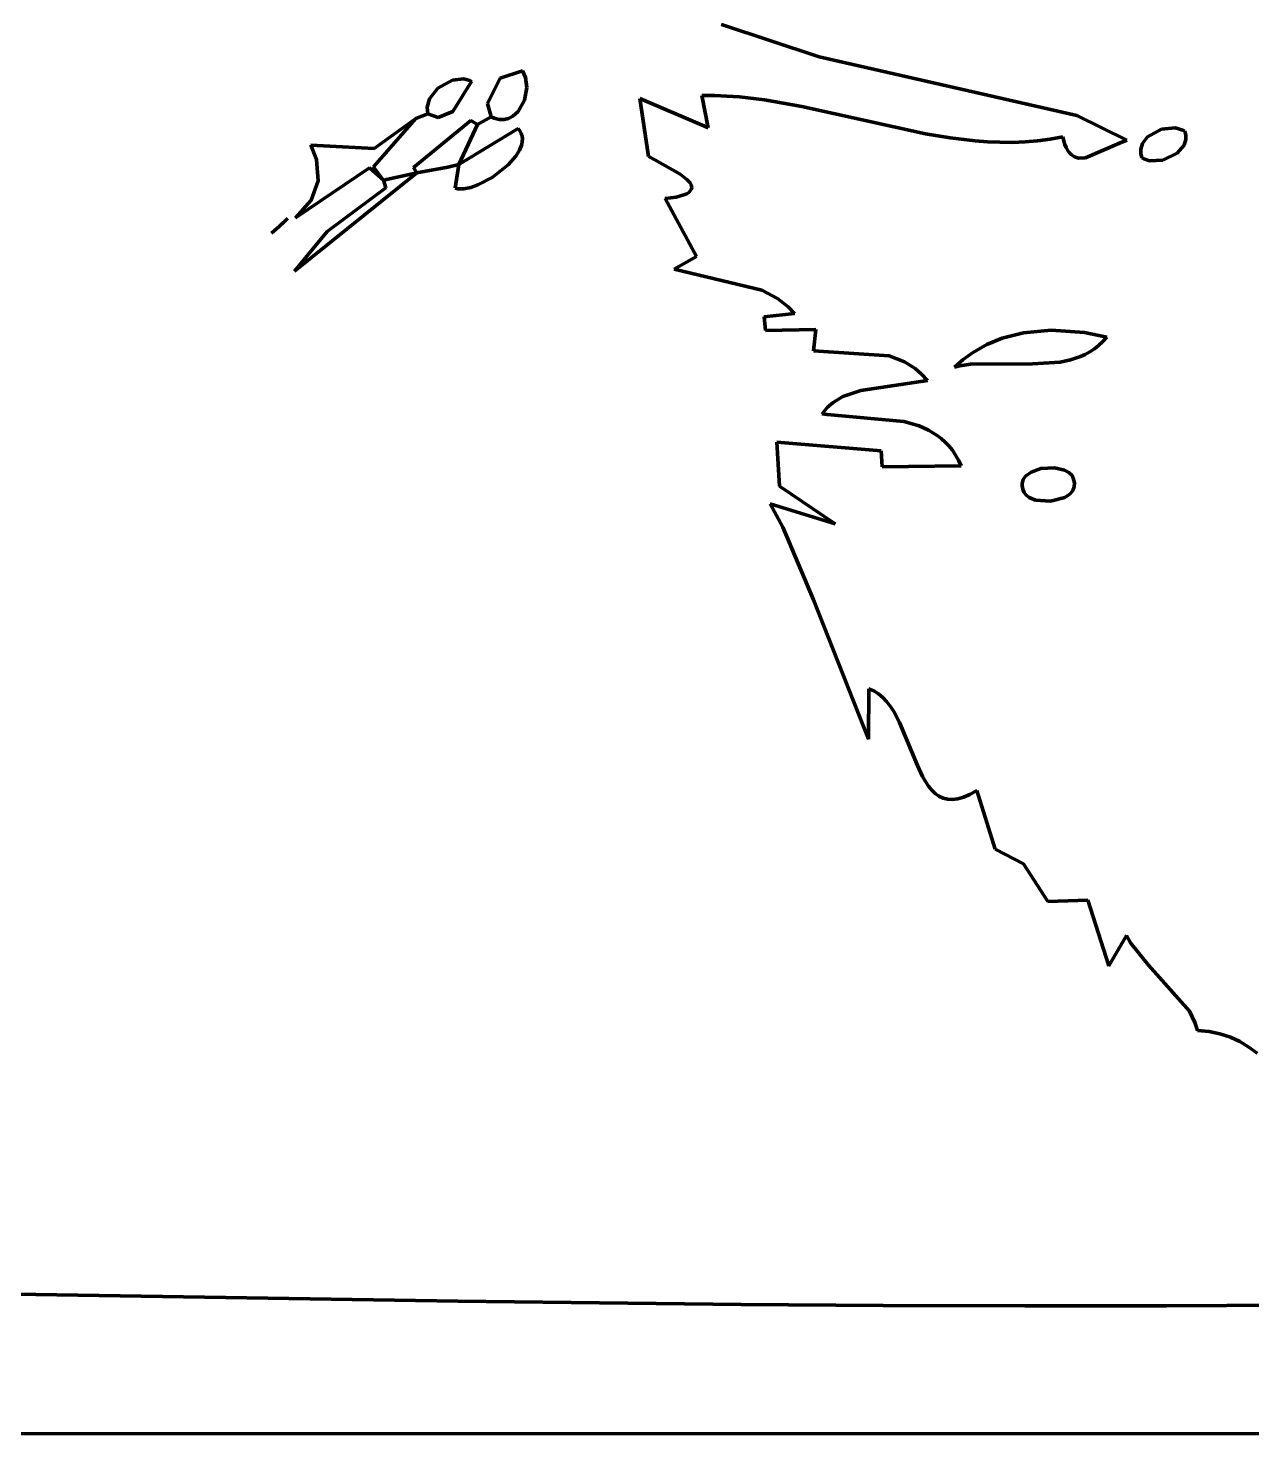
# Model space of a CAD drawing. Header units: millimetres. Extents: x 0 to 9.3, y 0 to 12.
# Drawn here: x 2.414 to 3.441, y 0 to 1.18 of the extents above; entities that cross this region are included whole.
import ezdxf

# ---------------------------------------------------------------- set-up
doc = ezdxf.new("R2010")
doc.units = ezdxf.units.MM
doc.layers.add('color#000000ff', color=7, linetype='CONTINUOUS', lineweight=100)
doc.layers.add('color#ffffffff', color=7, linetype='CONTINUOUS', lineweight=100)

msp = doc.modelspace()

# ---------------------------------------------------------------- linework, layer by layer
at = {"layer": 'color#000000ff'}
for p, q in [((2.996, 1.1831), (3.078, 1.1561)), ((3.078, 1.1561), (3.2944, 1.1069)), ((2.7701, 1.1364), (2.758, 1.1298)), ((2.7794, 1.1375), (2.7701, 1.1364)), ((2.7706, 1.1103), (2.7863, 1.1355)), ((2.7847, 1.1362), (2.7794, 1.1375)), ((2.7863, 1.1355), (2.7847, 1.1362)), ((2.8103, 1.1382), (2.7997, 1.1168)), ((2.8289, 1.1442), (2.8103, 1.1382)), ((2.8316, 1.1387), (2.8289, 1.1442)), ((2.8327, 1.1303), (2.8316, 1.1387)), ((2.758, 1.1298), (2.7509, 1.1207)), ((2.8306, 1.1196), (2.8327, 1.1303)), ((2.9902, 1.1236), (2.9796, 1.1236)), ((2.9796, 1.1236), (2.985, 1.0964)), ((3.0007, 1.1231), (2.9902, 1.1236)), ((3.0112, 1.1224), (3.0007, 1.1231)), ((3.0322, 1.12), (3.0112, 1.1224)), ((2.7509, 1.1207), (2.749, 1.1137)), ((2.749, 1.1137), (2.7495, 1.1082)), ((2.7581, 1.1053), (2.7706, 1.1103)), ((2.7997, 1.1168), (2.8028, 1.1057)), ((2.8208, 1.1062), (2.8253, 1.1103)), ((2.8253, 1.1103), (2.8306, 1.1196)), ((2.9819, 1.0978), (2.9275, 1.1211)), ((2.9275, 1.1211), (2.9348, 1.0724)), ((3.0635, 1.1145), (3.0322, 1.12)), ((3.1673, 1.0915), (3.0635, 1.1145)), ((2.7039, 1.0637), (2.7395, 1.1043)), ((2.7395, 1.1043), (2.7044, 1.0791)), ((2.7856, 1.1026), (2.7375, 1.0632)), ((2.7395, 1.1043), (2.7495, 1.1082)), ((2.7495, 1.1082), (2.7395, 1.1043)), ((2.7495, 1.1082), (2.7581, 1.1053)), ((2.7756, 1.0657), (2.7913, 1.0992)), ((2.7913, 1.0992), (2.7856, 1.1026)), ((2.7913, 1.0992), (2.8028, 1.1057)), ((2.8028, 1.1057), (2.7913, 1.0992)), ((2.8028, 1.1057), (2.8051, 1.1047)), ((2.8051, 1.1047), (2.8094, 1.1035)), ((2.8094, 1.1035), (2.8135, 1.1035)), ((2.8135, 1.1035), (2.8173, 1.1044)), ((2.8173, 1.1044), (2.8208, 1.1062)), ((2.985, 1.0964), (2.9819, 1.0978)), ((3.2944, 1.1069), (3.3365, 1.0862)), ((2.8254, 1.0958), (2.7756, 1.0657)), ((2.8269, 1.0939), (2.8254, 1.0958)), ((2.828, 1.0918), (2.8269, 1.0939)), ((2.8287, 1.0896), (2.828, 1.0918)), ((2.829, 1.0874), (2.8287, 1.0896)), ((2.8288, 1.085), (2.829, 1.0874)), ((3.1881, 1.088), (3.1673, 1.0915)), ((3.209, 1.0855), (3.1881, 1.088)), ((3.2721, 1.0869), (3.2615, 1.0856)), ((3.2828, 1.0888), (3.2721, 1.0869)), ((3.2836, 1.0854), (3.2828, 1.0888)), ((3.3365, 1.0862), (3.3302, 1.0835)), ((3.3495, 1.0833), (3.3539, 1.0889)), ((3.3539, 1.0889), (3.3656, 1.0954)), ((3.3656, 1.0954), (3.377, 1.0966)), ((3.377, 1.0966), (3.3836, 1.0946)), ((3.3836, 1.0946), (3.3851, 1.0937)), ((3.386, 1.0868), (3.3845, 1.082)), ((3.3851, 1.0937), (3.386, 1.0902)), ((3.386, 1.0902), (3.386, 1.0868)), ((2.7044, 1.0791), (2.6513, 1.0819)), ((2.6513, 1.0819), (2.6559, 1.0699)), ((2.8234, 1.0728), (2.8265, 1.0777)), ((2.8265, 1.0777), (2.8284, 1.0826)), ((2.8284, 1.0826), (2.8288, 1.085)), ((3.2194, 1.0848), (3.209, 1.0855)), ((3.2299, 1.0844), (3.2194, 1.0848)), ((3.2404, 1.0843), (3.2299, 1.0844)), ((3.251, 1.0847), (3.2404, 1.0843)), ((3.2615, 1.0856), (3.251, 1.0847)), ((3.2845, 1.0825), (3.2836, 1.0854)), ((3.2855, 1.0799), (3.2845, 1.0825)), ((3.2867, 1.0777), (3.2855, 1.0799)), ((3.288, 1.0759), (3.2867, 1.0777)), ((3.2894, 1.0744), (3.288, 1.0759)), ((3.2926, 1.0722), (3.2894, 1.0744)), ((3.3302, 1.0835), (3.3018, 1.0712)), ((3.3481, 1.0785), (3.3495, 1.0833)), ((3.3482, 1.075), (3.3481, 1.0785)), ((3.3492, 1.0714), (3.3482, 1.075)), ((3.3788, 1.0753), (3.3666, 1.0694)), ((3.3845, 1.082), (3.3788, 1.0753)), ((2.6385, 1.0208), (2.7006, 1.0629)), ((2.6559, 1.0699), (2.6574, 1.052)), ((2.7006, 1.0629), (2.7124, 1.0525)), ((2.7124, 1.0525), (2.7039, 1.0637)), ((2.7375, 1.0632), (2.7402, 1.0587)), ((2.7402, 1.0587), (2.7662, 1.0635)), ((2.7662, 1.0635), (2.7756, 1.0657)), ((2.7756, 1.0657), (2.7724, 1.0457)), ((2.8035, 1.0548), (2.8171, 1.0655)), ((2.8171, 1.0655), (2.8234, 1.0728)), ((2.9348, 1.0724), (2.9364, 1.0716)), ((2.9364, 1.0716), (2.9402, 1.0696)), ((2.9402, 1.0696), (2.9614, 1.0576)), ((3.296, 1.0711), (3.2926, 1.0722)), ((3.3018, 1.0712), (3.296, 1.0711)), ((3.3507, 1.0705), (3.3492, 1.0714)), ((3.3555, 1.0689), (3.3507, 1.0705)), ((3.3666, 1.0694), (3.3555, 1.0689)), ((2.6375, 0.9761), (2.7402, 1.0587)), ((2.6574, 1.052), (2.6516, 1.0357)), ((2.7402, 1.0587), (2.7124, 1.0525)), ((2.7124, 1.0525), (2.7143, 1.046)), ((2.7914, 1.0485), (2.8035, 1.0548)), ((2.9614, 1.0576), (2.9671, 1.0531)), ((2.9671, 1.0531), (2.9697, 1.0502)), ((2.7143, 1.046), (2.665, 1.0095)), ((2.7724, 1.0457), (2.7747, 1.0453)), ((2.7747, 1.0453), (2.7798, 1.0454)), ((2.7798, 1.0454), (2.7855, 1.0465)), ((2.7855, 1.0465), (2.7914, 1.0485)), ((2.9616, 1.0393), (2.958, 1.0384)), ((2.9645, 1.0402), (2.9616, 1.0393)), ((2.9669, 1.0412), (2.9645, 1.0402)), ((2.9687, 1.0423), (2.9669, 1.0412)), ((2.9699, 1.0435), (2.9687, 1.0423)), ((2.9697, 1.0502), (2.9705, 1.0487)), ((2.9707, 1.0447), (2.9699, 1.0435)), ((2.9705, 1.0487), (2.971, 1.0474)), ((2.9711, 1.046), (2.9707, 1.0447)), ((2.971, 1.0474), (2.9711, 1.046)), ((2.6516, 1.0357), (2.6385, 1.0208)), ((2.9537, 1.0377), (2.9488, 1.0371)), ((2.9488, 1.0371), (2.9752, 0.9886)), ((2.958, 1.0384), (2.9537, 1.0377)), ((2.6317, 1.0204), (2.6249, 1.0139)), ((2.6249, 1.0139), (2.6289, 1.0177)), ((2.6289, 1.0177), (2.6317, 1.0204)), ((2.6181, 1.008), (2.6249, 1.0139)), ((2.6224, 1.0117), (2.6181, 1.008)), ((2.6249, 1.0139), (2.6224, 1.0117)), ((2.665, 1.0095), (2.6375, 0.9761)), ((2.9752, 0.9886), (2.9565, 0.9779)), ((2.9565, 0.9779), (3.03, 0.9603)), ((3.03, 0.9603), (3.0431, 0.9533)), ((3.0431, 0.9533), (3.052, 0.9463)), ((3.052, 0.9463), (3.0575, 0.9406)), ((3.0575, 0.9406), (3.0319, 0.9379)), ((3.0319, 0.9379), (3.033, 0.9263)), ((3.033, 0.9263), (3.0754, 0.9273)), ((3.0754, 0.9273), (3.0733, 0.9094)), ((3.2318, 0.9199), (3.2496, 0.9245)), ((3.2496, 0.9245), (3.2728, 0.9266)), ((3.2728, 0.9266), (3.301, 0.9246)), ((3.301, 0.9246), (3.3196, 0.9208)), ((3.3196, 0.9208), (3.3163, 0.9171)), ((3.0733, 0.9094), (3.1369, 0.905)), ((3.2068, 0.9076), (3.2189, 0.9146)), ((3.2189, 0.9146), (3.2318, 0.9199)), ((3.3092, 0.9109), (3.3054, 0.9084)), ((3.3128, 0.9138), (3.3092, 0.9109)), ((3.3163, 0.9171), (3.3128, 0.9138)), ((3.1369, 0.905), (3.1498, 0.9)), ((3.1498, 0.9), (3.1586, 0.8945)), ((3.1918, 0.8955), (3.1991, 0.902)), ((3.2051, 0.8982), (3.1962, 0.8966)), ((3.1991, 0.902), (3.2068, 0.9076)), ((3.2573, 0.8984), (3.2051, 0.8982)), ((3.2804, 0.8998), (3.2573, 0.8984)), ((3.2891, 0.9016), (3.2804, 0.8998)), ((3.2975, 0.9044), (3.2891, 0.9016)), ((3.3015, 0.9062), (3.2975, 0.9044)), ((3.3054, 0.9084), (3.3015, 0.9062)), ((3.1586, 0.8945), (3.1641, 0.8898)), ((3.1641, 0.8898), (3.1691, 0.8843)), ((3.1962, 0.8966), (3.1918, 0.8955)), ((3.1132, 0.8761), (3.098, 0.8709)), ((3.1691, 0.8843), (3.1132, 0.8761)), ((3.0849, 0.8616), (3.0805, 0.8564)), ((3.0898, 0.8659), (3.0849, 0.8616)), ((3.098, 0.8709), (3.0898, 0.8659)), ((3.0805, 0.8564), (3.0849, 0.8559)), ((3.0849, 0.8559), (3.1493, 0.85)), ((3.1493, 0.85), (3.162, 0.8463)), ((3.162, 0.8463), (3.1698, 0.8428)), ((3.1698, 0.8428), (3.1772, 0.8383)), ((3.1772, 0.8383), (3.1806, 0.8356)), ((3.1301, 0.8254), (3.0426, 0.8327)), ((3.0426, 0.8327), (3.0449, 0.7956)), ((3.1806, 0.8356), (3.1839, 0.8327)), ((3.1839, 0.8327), (3.187, 0.8294)), ((3.187, 0.8294), (3.19, 0.8258)), ((3.1311, 0.8118), (3.1301, 0.8254)), ((3.19, 0.8258), (3.1927, 0.8218)), ((3.1927, 0.8218), (3.1952, 0.8175)), ((3.1952, 0.8175), (3.1975, 0.8128)), ((3.1975, 0.8128), (3.1311, 0.8118)), ((3.2495, 0.8013), (3.2515, 0.8041)), ((3.2515, 0.8041), (3.2561, 0.8075)), ((3.2561, 0.8075), (3.2643, 0.8104)), ((3.2643, 0.8104), (3.2757, 0.8111)), ((3.2757, 0.8111), (3.2842, 0.809)), ((3.2842, 0.809), (3.2877, 0.8071)), ((3.2877, 0.8071), (3.2905, 0.8045)), ((3.2905, 0.8045), (3.2915, 0.8024)), ((3.0449, 0.7956), (3.0915, 0.7639)), ((3.2485, 0.798), (3.2495, 0.8013)), ((3.2485, 0.7962), (3.2485, 0.798)), ((3.2488, 0.7943), (3.2485, 0.7962)), ((3.2494, 0.7924), (3.2488, 0.7943)), ((3.2504, 0.7903), (3.2494, 0.7924)), ((3.291, 0.792), (3.2889, 0.7893)), ((3.2922, 0.795), (3.291, 0.792)), ((3.2915, 0.8024), (3.2921, 0.8004)), ((3.2921, 0.8004), (3.2924, 0.7985)), ((3.2924, 0.7985), (3.2922, 0.795)), ((3.0915, 0.7639), (3.037, 0.7807)), ((3.037, 0.7807), (3.0477, 0.7613)), ((3.2519, 0.7881), (3.2504, 0.7903)), ((3.2546, 0.7861), (3.2519, 0.7881)), ((3.2599, 0.784), (3.2546, 0.7861)), ((3.2724, 0.783), (3.2599, 0.784)), ((3.2844, 0.7862), (3.2724, 0.783)), ((3.2889, 0.7893), (3.2844, 0.7862)), ((3.0477, 0.7613), (3.0735, 0.7003)), ((3.0735, 0.7003), (3.1196, 0.5833)), ((3.1196, 0.5833), (3.1198, 0.6256)), ((3.1198, 0.6256), (3.124, 0.6237)), ((3.124, 0.6237), (3.1279, 0.6213)), ((3.1279, 0.6213), (3.1315, 0.6183)), ((3.1315, 0.6183), (3.1348, 0.6148)), ((3.1348, 0.6148), (3.1379, 0.6108)), ((3.1379, 0.6108), (3.1407, 0.6066)), ((3.1407, 0.6066), (3.1457, 0.5971)), ((3.1457, 0.5971), (3.1606, 0.561)), ((3.1606, 0.561), (3.165, 0.5518)), ((3.165, 0.5518), (3.1674, 0.5476)), ((3.1674, 0.5476), (3.1699, 0.5438)), ((3.1699, 0.5438), (3.1726, 0.5405)), ((3.1726, 0.5405), (3.1756, 0.5377)), ((3.1756, 0.5377), (3.1787, 0.5354)), ((3.1787, 0.5354), (3.1822, 0.5338)), ((3.1822, 0.5338), (3.186, 0.5328)), ((3.186, 0.5328), (3.1901, 0.5326)), ((3.1901, 0.5326), (3.1945, 0.5331)), ((3.1945, 0.5331), (3.1994, 0.5345)), ((3.1994, 0.5345), (3.2047, 0.5369)), ((3.2047, 0.5369), (3.2104, 0.5401)), ((3.2104, 0.5401), (3.2258, 0.4909)), ((3.2258, 0.4909), (3.2498, 0.4786)), ((3.2498, 0.4786), (3.2701, 0.4469)), ((3.2701, 0.4469), (3.3037, 0.4481)), ((3.3037, 0.4481), (3.3214, 0.3929)), ((3.3214, 0.3929), (3.3362, 0.4185)), ((3.3362, 0.4185), (3.3396, 0.4123)), ((3.3396, 0.4123), (3.3548, 0.3934)), ((3.3548, 0.3934), (3.3892, 0.3549)), ((3.3892, 0.3549), (3.3937, 0.3455)), ((3.3937, 0.3455), (3.3958, 0.3386)), ((3.3958, 0.3386), (3.4055, 0.3377)), ((3.4055, 0.3377), (3.4147, 0.3358)), ((3.4147, 0.3358), (3.4234, 0.333)), ((3.4234, 0.333), (3.4315, 0.3293)), ((3.4315, 0.3293), (3.439, 0.3248)), ((3.439, 0.3248), (3.4459, 0.3196)), ((2.7747, 0.1113), (1.8224, 0.1263)), ((3.0127, 0.1087), (2.7747, 0.1113)), ((3.1318, 0.1079), (3.0127, 0.1087)), ((3.2508, 0.1076), (3.1318, 0.1079)), ((3.3698, 0.1076), (3.2508, 0.1076)), ((3.4889, 0.1083), (3.3698, 0.1076))]:
    msp.add_line(p, q, dxfattribs=at)
at = {"layer": 'color#ffffffff'}
for p, q in [((3.078, 1.1561), (2.996, 1.1831)), ((3.2944, 1.1069), (3.078, 1.1561)), ((2.758, 1.1298), (2.7701, 1.1364)), ((2.7701, 1.1364), (2.7794, 1.1375)), ((2.7863, 1.1355), (2.7706, 1.1103)), ((2.7794, 1.1375), (2.7847, 1.1362)), ((2.7847, 1.1362), (2.7863, 1.1355)), ((2.7997, 1.1168), (2.8103, 1.1382)), ((2.8103, 1.1382), (2.8289, 1.1442)), ((2.8289, 1.1442), (2.8316, 1.1387)), ((2.8316, 1.1387), (2.8327, 1.1303)), ((2.7509, 1.1207), (2.758, 1.1298)), ((2.8327, 1.1303), (2.8306, 1.1196)), ((2.985, 1.0964), (2.9796, 1.1236)), ((2.9796, 1.1236), (2.9902, 1.1236)), ((2.9902, 1.1236), (3.0007, 1.1231)), ((3.0007, 1.1231), (3.0112, 1.1224)), ((3.0112, 1.1224), (3.0322, 1.12)), ((2.749, 1.1137), (2.7509, 1.1207)), ((2.7495, 1.1082), (2.749, 1.1137)), ((2.7706, 1.1103), (2.7581, 1.1053)), ((2.8028, 1.1057), (2.7997, 1.1168)), ((2.8253, 1.1103), (2.8208, 1.1062)), ((2.8306, 1.1196), (2.8253, 1.1103)), ((2.9348, 1.0724), (2.9275, 1.1211)), ((2.9275, 1.1211), (2.9819, 1.0978)), ((3.0322, 1.12), (3.0635, 1.1145)), ((3.0635, 1.1145), (3.1673, 1.0915)), ((2.7395, 1.1043), (2.7039, 1.0637)), ((2.7044, 1.0791), (2.7395, 1.1043)), ((2.7375, 1.0632), (2.7856, 1.1026)), ((2.7395, 1.1043), (2.7495, 1.1082)), ((2.7495, 1.1082), (2.7395, 1.1043)), ((2.7581, 1.1053), (2.7495, 1.1082)), ((2.7913, 1.0992), (2.7756, 1.0657)), ((2.7856, 1.1026), (2.7913, 1.0992)), ((2.7913, 1.0992), (2.8028, 1.1057)), ((2.8028, 1.1057), (2.7913, 1.0992)), ((2.8051, 1.1047), (2.8028, 1.1057)), ((2.8094, 1.1035), (2.8051, 1.1047)), ((2.8135, 1.1035), (2.8094, 1.1035)), ((2.8173, 1.1044), (2.8135, 1.1035)), ((2.8208, 1.1062), (2.8173, 1.1044)), ((2.9819, 1.0978), (2.985, 1.0964)), ((3.3365, 1.0862), (3.2944, 1.1069)), ((2.7756, 1.0657), (2.8254, 1.0958)), ((2.8254, 1.0958), (2.8269, 1.0939)), ((2.8269, 1.0939), (2.828, 1.0918)), ((2.828, 1.0918), (2.8287, 1.0896)), ((2.8287, 1.0896), (2.829, 1.0874)), ((2.829, 1.0874), (2.8288, 1.085)), ((3.1673, 1.0915), (3.1881, 1.088)), ((3.1881, 1.088), (3.209, 1.0855)), ((3.2615, 1.0856), (3.2721, 1.0869)), ((3.2721, 1.0869), (3.2828, 1.0888)), ((3.2828, 1.0888), (3.2836, 1.0854)), ((3.3302, 1.0835), (3.3365, 1.0862)), ((3.3539, 1.0889), (3.3495, 1.0833)), ((3.3656, 1.0954), (3.3539, 1.0889)), ((3.377, 1.0966), (3.3656, 1.0954)), ((3.3836, 1.0946), (3.377, 1.0966)), ((3.3851, 1.0937), (3.3836, 1.0946)), ((3.3845, 1.082), (3.386, 1.0868)), ((3.386, 1.0902), (3.3851, 1.0937)), ((3.386, 1.0868), (3.386, 1.0902)), ((2.6559, 1.0699), (2.6513, 1.0819)), ((2.6513, 1.0819), (2.7044, 1.0791)), ((2.8265, 1.0777), (2.8234, 1.0728)), ((2.8284, 1.0826), (2.8265, 1.0777)), ((2.8288, 1.085), (2.8284, 1.0826)), ((3.209, 1.0855), (3.2194, 1.0848)), ((3.2194, 1.0848), (3.2299, 1.0844)), ((3.2299, 1.0844), (3.2404, 1.0843)), ((3.2404, 1.0843), (3.251, 1.0847)), ((3.251, 1.0847), (3.2615, 1.0856)), ((3.2836, 1.0854), (3.2845, 1.0825)), ((3.2845, 1.0825), (3.2855, 1.0799)), ((3.2855, 1.0799), (3.2867, 1.0777)), ((3.2867, 1.0777), (3.288, 1.0759)), ((3.288, 1.0759), (3.2894, 1.0744)), ((3.2894, 1.0744), (3.2926, 1.0722)), ((3.3018, 1.0712), (3.3302, 1.0835)), ((3.3495, 1.0833), (3.3481, 1.0785)), ((3.3481, 1.0785), (3.3482, 1.075)), ((3.3482, 1.075), (3.3492, 1.0714)), ((3.3666, 1.0694), (3.3788, 1.0753)), ((3.3788, 1.0753), (3.3845, 1.082)), ((2.7006, 1.0629), (2.6385, 1.0208)), ((2.6574, 1.052), (2.6559, 1.0699)), ((2.7124, 1.0525), (2.7006, 1.0629)), ((2.7039, 1.0637), (2.7124, 1.0525)), ((2.7402, 1.0587), (2.7375, 1.0632)), ((2.7662, 1.0635), (2.7402, 1.0587)), ((2.7756, 1.0657), (2.7662, 1.0635)), ((2.7724, 1.0457), (2.7756, 1.0657)), ((2.8171, 1.0655), (2.8035, 1.0548)), ((2.8234, 1.0728), (2.8171, 1.0655)), ((2.9364, 1.0716), (2.9348, 1.0724)), ((2.9402, 1.0696), (2.9364, 1.0716)), ((2.9614, 1.0576), (2.9402, 1.0696)), ((3.2926, 1.0722), (3.296, 1.0711)), ((3.296, 1.0711), (3.3018, 1.0712)), ((3.3492, 1.0714), (3.3507, 1.0705)), ((3.3507, 1.0705), (3.3555, 1.0689)), ((3.3555, 1.0689), (3.3666, 1.0694)), ((2.7402, 1.0587), (2.6375, 0.9761)), ((2.6516, 1.0357), (2.6574, 1.052)), ((2.7124, 1.0525), (2.7402, 1.0587)), ((2.7143, 1.046), (2.7124, 1.0525)), ((2.8035, 1.0548), (2.7914, 1.0485)), ((2.9671, 1.0531), (2.9614, 1.0576)), ((2.9697, 1.0502), (2.9671, 1.0531)), ((2.665, 1.0095), (2.7143, 1.046)), ((2.7747, 1.0453), (2.7724, 1.0457)), ((2.7798, 1.0454), (2.7747, 1.0453)), ((2.7855, 1.0465), (2.7798, 1.0454)), ((2.7914, 1.0485), (2.7855, 1.0465)), ((2.958, 1.0384), (2.9616, 1.0393)), ((2.9616, 1.0393), (2.9645, 1.0402)), ((2.9645, 1.0402), (2.9669, 1.0412)), ((2.9669, 1.0412), (2.9687, 1.0423)), ((2.9687, 1.0423), (2.9699, 1.0435)), ((2.9705, 1.0487), (2.9697, 1.0502)), ((2.9699, 1.0435), (2.9707, 1.0447)), ((2.971, 1.0474), (2.9705, 1.0487)), ((2.9707, 1.0447), (2.9711, 1.046)), ((2.9711, 1.046), (2.971, 1.0474)), ((2.6385, 1.0208), (2.6516, 1.0357)), ((2.9488, 1.0371), (2.9537, 1.0377)), ((2.9752, 0.9886), (2.9488, 1.0371)), ((2.9537, 1.0377), (2.958, 1.0384)), ((2.6249, 1.0139), (2.6317, 1.0204)), ((2.6289, 1.0177), (2.6249, 1.0139)), ((2.6317, 1.0204), (2.6289, 1.0177)), ((2.6249, 1.0139), (2.6181, 1.008)), ((2.6181, 1.008), (2.6224, 1.0117)), ((2.6224, 1.0117), (2.6249, 1.0139)), ((2.6375, 0.9761), (2.665, 1.0095)), ((2.9565, 0.9779), (2.9752, 0.9886)), ((3.03, 0.9603), (2.9565, 0.9779)), ((3.0431, 0.9533), (3.03, 0.9603)), ((3.052, 0.9463), (3.0431, 0.9533)), ((3.0575, 0.9406), (3.052, 0.9463)), ((3.0319, 0.9379), (3.0575, 0.9406)), ((3.033, 0.9263), (3.0319, 0.9379)), ((3.0754, 0.9273), (3.033, 0.9263)), ((3.0733, 0.9094), (3.0754, 0.9273)), ((3.2496, 0.9245), (3.2318, 0.9199)), ((3.2728, 0.9266), (3.2496, 0.9245)), ((3.301, 0.9246), (3.2728, 0.9266)), ((3.3196, 0.9208), (3.301, 0.9246)), ((3.3163, 0.9171), (3.3196, 0.9208)), ((3.1369, 0.905), (3.0733, 0.9094)), ((3.2189, 0.9146), (3.2068, 0.9076)), ((3.2318, 0.9199), (3.2189, 0.9146)), ((3.3054, 0.9084), (3.3092, 0.9109)), ((3.3092, 0.9109), (3.3128, 0.9138)), ((3.3128, 0.9138), (3.3163, 0.9171)), ((3.1498, 0.9), (3.1369, 0.905)), ((3.1586, 0.8945), (3.1498, 0.9)), ((3.1991, 0.902), (3.1918, 0.8955)), ((3.1962, 0.8966), (3.2051, 0.8982)), ((3.2068, 0.9076), (3.1991, 0.902)), ((3.2051, 0.8982), (3.2573, 0.8984)), ((3.2573, 0.8984), (3.2804, 0.8998)), ((3.2804, 0.8998), (3.2891, 0.9016)), ((3.2891, 0.9016), (3.2975, 0.9044)), ((3.2975, 0.9044), (3.3015, 0.9062)), ((3.3015, 0.9062), (3.3054, 0.9084)), ((3.1641, 0.8898), (3.1586, 0.8945)), ((3.1691, 0.8843), (3.1641, 0.8898)), ((3.1918, 0.8955), (3.1962, 0.8966)), ((3.098, 0.8709), (3.1132, 0.8761)), ((3.1132, 0.8761), (3.1691, 0.8843)), ((3.0805, 0.8564), (3.0849, 0.8616)), ((3.0849, 0.8616), (3.0898, 0.8659)), ((3.0898, 0.8659), (3.098, 0.8709)), ((3.0849, 0.8559), (3.0805, 0.8564)), ((3.1493, 0.85), (3.0849, 0.8559)), ((3.162, 0.8463), (3.1493, 0.85)), ((3.1698, 0.8428), (3.162, 0.8463)), ((3.1772, 0.8383), (3.1698, 0.8428)), ((3.1806, 0.8356), (3.1772, 0.8383)), ((3.0449, 0.7956), (3.0426, 0.8327)), ((3.0426, 0.8327), (3.1301, 0.8254)), ((3.1839, 0.8327), (3.1806, 0.8356)), ((3.187, 0.8294), (3.1839, 0.8327)), ((3.19, 0.8258), (3.187, 0.8294)), ((3.1301, 0.8254), (3.1311, 0.8118)), ((3.1927, 0.8218), (3.19, 0.8258)), ((3.1952, 0.8175), (3.1927, 0.8218)), ((3.1975, 0.8128), (3.1952, 0.8175)), ((3.1311, 0.8118), (3.1975, 0.8128)), ((3.2515, 0.8041), (3.2495, 0.8013)), ((3.2561, 0.8075), (3.2515, 0.8041)), ((3.2643, 0.8104), (3.2561, 0.8075)), ((3.2757, 0.8111), (3.2643, 0.8104)), ((3.2842, 0.809), (3.2757, 0.8111)), ((3.2877, 0.8071), (3.2842, 0.809)), ((3.2905, 0.8045), (3.2877, 0.8071)), ((3.2915, 0.8024), (3.2905, 0.8045)), ((3.0915, 0.7639), (3.0449, 0.7956)), ((3.2495, 0.8013), (3.2485, 0.798)), ((3.2485, 0.798), (3.2485, 0.7962)), ((3.2485, 0.7962), (3.2488, 0.7943)), ((3.2488, 0.7943), (3.2494, 0.7924)), ((3.2494, 0.7924), (3.2504, 0.7903)), ((3.2889, 0.7893), (3.291, 0.792)), ((3.291, 0.792), (3.2922, 0.795)), ((3.2921, 0.8004), (3.2915, 0.8024)), ((3.2924, 0.7985), (3.2921, 0.8004)), ((3.2922, 0.795), (3.2924, 0.7985)), ((3.0477, 0.7613), (3.037, 0.7807)), ((3.037, 0.7807), (3.0915, 0.7639)), ((3.2504, 0.7903), (3.2519, 0.7881)), ((3.2519, 0.7881), (3.2546, 0.7861)), ((3.2546, 0.7861), (3.2599, 0.784)), ((3.2599, 0.784), (3.2724, 0.783)), ((3.2724, 0.783), (3.2844, 0.7862)), ((3.2844, 0.7862), (3.2889, 0.7893)), ((3.0735, 0.7003), (3.0477, 0.7613)), ((3.1196, 0.5833), (3.0735, 0.7003)), ((3.1198, 0.6256), (3.1196, 0.5833)), ((3.124, 0.6237), (3.1198, 0.6256)), ((3.1279, 0.6213), (3.124, 0.6237)), ((3.1315, 0.6183), (3.1279, 0.6213)), ((3.1348, 0.6148), (3.1315, 0.6183)), ((3.1379, 0.6108), (3.1348, 0.6148)), ((3.1407, 0.6066), (3.1379, 0.6108)), ((3.1457, 0.5971), (3.1407, 0.6066)), ((3.1606, 0.561), (3.1457, 0.5971)), ((3.165, 0.5518), (3.1606, 0.561)), ((3.1674, 0.5476), (3.165, 0.5518)), ((3.1699, 0.5438), (3.1674, 0.5476)), ((3.1726, 0.5405), (3.1699, 0.5438)), ((3.1756, 0.5377), (3.1726, 0.5405)), ((3.1787, 0.5354), (3.1756, 0.5377)), ((3.1822, 0.5338), (3.1787, 0.5354)), ((3.186, 0.5328), (3.1822, 0.5338)), ((3.1901, 0.5326), (3.186, 0.5328)), ((3.1945, 0.5331), (3.1901, 0.5326)), ((3.1994, 0.5345), (3.1945, 0.5331)), ((3.2047, 0.5369), (3.1994, 0.5345)), ((3.2104, 0.5401), (3.2047, 0.5369)), ((3.2258, 0.4909), (3.2104, 0.5401)), ((3.2498, 0.4786), (3.2258, 0.4909)), ((3.2701, 0.4469), (3.2498, 0.4786)), ((3.3037, 0.4481), (3.2701, 0.4469)), ((3.3214, 0.3929), (3.3037, 0.4481)), ((3.3362, 0.4185), (3.3214, 0.3929)), ((3.3396, 0.4123), (3.3362, 0.4185)), ((3.3548, 0.3934), (3.3396, 0.4123)), ((3.3892, 0.3549), (3.3548, 0.3934)), ((3.3937, 0.3455), (3.3892, 0.3549)), ((3.3958, 0.3386), (3.3937, 0.3455)), ((3.4055, 0.3377), (3.3958, 0.3386)), ((3.4147, 0.3358), (3.4055, 0.3377)), ((3.4234, 0.333), (3.4147, 0.3358)), ((3.4315, 0.3293), (3.4234, 0.333)), ((3.439, 0.3248), (3.4315, 0.3293)), ((3.4459, 0.3196), (3.439, 0.3248)), ((1.8224, 0.1263), (2.7747, 0.1113)), ((2.7747, 0.1113), (3.0127, 0.1087)), ((3.0127, 0.1087), (3.1318, 0.1079)), ((3.1318, 0.1079), (3.2508, 0.1076)), ((3.2508, 0.1076), (3.3698, 0.1076)), ((3.3698, 0.1076), (3.4889, 0.1083)), ((9.3056, 0), (0, 0))]:
    msp.add_line(p, q, dxfattribs=at)

doc.saveas('drawing.dxf')
